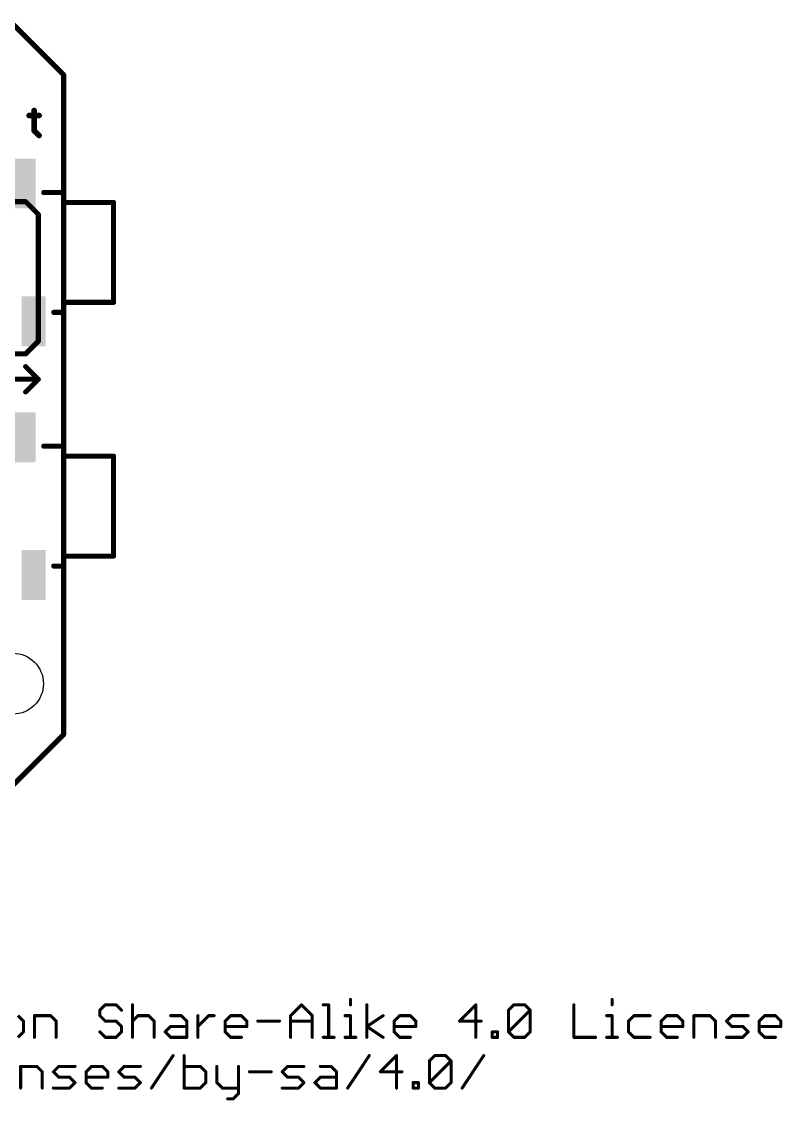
# Model space of a CAD drawing. Extents: x -16 to 96, y -18 to 53.
# Drawn here: x 57.6 to 95.7, y -13.2 to 40.8 of the extents above; entities that cross this region are included whole.
import ezdxf

# ---------------------------------------------------------------- set-up
doc = ezdxf.new("R2010")
doc.units = 0
for name, color, linetype in [('1', 12, 'CONTINUOUS'), ('16', 132, 'CONTINUOUS'), ('20', 53, 'CONTINUOUS'), ('21', 41, 'CONTINUOUS'), ('23', 53, 'CONTINUOUS'), ('51', 53, 'CONTINUOUS')]:
    doc.layers.add(name, color=color, linetype=linetype)

# ---------------------------------------------------------------- blocks, each defined once
blk = doc.blocks.new('RECT')
blk.add_solid([(-0.5, -0.5), (0.5, -0.5), (-0.5, 0.5), (0.5, 0.5)])

msp = doc.modelspace()

# ---------------------------------------------------------------- linework, layer by layer
at = {"layer": '1', "const_width": 0.254}
for points in [[(59.69, 38.1), (57.15, 40.64)], [(59.69, 5.08), (59.69, 38.1)], [(57.15, 2.54), (59.69, 5.08)]]:
    msp.add_lwpolyline(points, dxfattribs=at)
at = {"layer": '1', "const_width": 0.127}
for points in [[(59.7535, 38.1, 1), (59.6265, 38.1)], [(59.6451, 38.0551, 1), (59.7349, 38.1449)], [(59.6265, 5.08, 1), (59.7535, 5.08)], [(59.7349, 5.0351, 1), (59.6451, 5.1249)]]:
    msp.add_lwpolyline(points, format="xyb", dxfattribs=at)
at = {"layer": '16', "const_width": 0.254}
for points in [[(59.69, 38.1), (57.15, 40.64)], [(59.69, 5.08), (59.69, 38.1)], [(57.15, 2.54), (59.69, 5.08)]]:
    msp.add_lwpolyline(points, dxfattribs=at)
at = {"layer": '16', "const_width": 0.127}
for points in [[(59.7535, 38.1, 1), (59.6265, 38.1)], [(59.6451, 38.0551, 1), (59.7349, 38.1449)], [(59.6265, 5.08, 1), (59.7535, 5.08)], [(59.7349, 5.0351, 1), (59.6451, 5.1249)]]:
    msp.add_lwpolyline(points, format="xyb", dxfattribs=at)
at = {"layer": '20', "const_width": 0.2032}
for points in [[(59.69, 38.1), (57.15, 40.64)], [(59.69, 5.08), (59.69, 38.1)], [(57.15, 2.54), (59.69, 5.08)]]:
    msp.add_lwpolyline(points, dxfattribs=at)
at = {"layer": '20', "const_width": 0.1016}
for points in [[(59.7408, 38.1, 1), (59.6392, 38.1)], [(59.6541, 38.0641, 1), (59.7259, 38.1359)], [(59.6392, 5.08, 1), (59.7408, 5.08)], [(59.7259, 5.0441, 1), (59.6541, 5.1159)]]:
    msp.add_lwpolyline(points, format="xyb", dxfattribs=at)
at = {"layer": '20'}
msp.add_circle((57.15, 7.62), 1.524, dxfattribs=at)
at = {"layer": '21'}
for points, const_width in [([(57.9586, 36.1345, 1), (57.9586, 35.9948)], 0.1397), ([(58.2784, 36.3146, 1), (58.1387, 36.3146)], 0.1397), ([(58.4586, 35.9948, 1), (58.4586, 36.1345)], 0.1397), ([(58.1387, 35.3147, 1), (58.2784, 35.3147)], 0.1397), ([(58.258, 35.3641, 1), (58.1592, 35.2653)], 0.1397), ([(58.4092, 35.0153, 1), (58.508, 35.1141)], 0.1397), ([(57.8299, 23.5399, 1), (57.7401, 23.4501)], 0.127), ([(58.4649, 22.8151, 1), (58.3751, 22.9049)], 0.127), ([(58.3751, 22.8151, 1), (58.4649, 22.9049)], 0.127), ([(58.42, 22.7965, 1), (58.42, 22.9235)], 0.127), ([(57.7401, 22.2699, 1), (57.8299, 22.1801)], 0.127)]:
    msp.add_lwpolyline(points, format="xyb", dxfattribs=dict(at, const_width=const_width))
for points, const_width in [([(57.9586, 36.0646), (58.4586, 36.0646)], 0.2794), ([(58.2086, 36.3146), (58.2086, 35.3147)], 0.2794), ([(58.2086, 35.3147), (58.4586, 35.0647)], 0.2794), ([(57.785, 23.495), (58.42, 22.86)], 0.254), ([(55.88, 22.86), (58.42, 22.86)], 0.254), ([(57.785, 22.225), (58.42, 22.86)], 0.254)]:
    msp.add_lwpolyline(points, dxfattribs=dict(at, const_width=const_width))
at = {"layer": '23'}
for p in [(59.69, 29.21), (59.69, 16.51)]:
    msp.add_point(p, dxfattribs=at)
at = {"layer": '51'}
for points, const_width in [([(59.69, 38.1), (57.15, 40.64)], 0.254), ([(59.69, 5.08), (59.69, 38.1)], 0.254), ([(53.975, 31.75), (57.785, 31.75)], 0.254), ([(57.785, 31.75), (58.42, 31.115)], 0.254), ([(59.69, 32.21), (58.69, 32.21)], 0.254), ([(59.69, 31.71), (59.69, 32.21)], 0.254), ([(59.69, 26.21), (59.69, 31.71)], 0.254), ([(62.19, 31.71), (59.69, 31.71)], 0.254), ([(62.19, 26.71), (62.19, 31.71)], 0.254), ([(58.42, 31.115), (58.42, 24.765)], 0.254), ([(59.8424, 26.71), (62.19, 26.71)], 0.254), ([(59.19, 26.21), (59.69, 26.21)], 0.254), ([(58.42, 24.765), (57.785, 24.13)], 0.254), ([(57.785, 24.13), (53.975, 24.13)], 0.254), ([(59.69, 19.51), (58.69, 19.51)], 0.254), ([(59.69, 19.01), (59.69, 19.51)], 0.254), ([(59.69, 13.51), (59.69, 19.01)], 0.254), ([(62.19, 19.01), (59.69, 19.01)], 0.254), ([(62.19, 14.01), (62.19, 19.01)], 0.254), ([(59.8424, 14.01), (62.19, 14.01)], 0.254), ([(59.19, 13.51), (59.69, 13.51)], 0.254), ([(57.15, 2.54), (59.69, 5.08)], 0.254), ([(61.7708, -8.4568), (61.4997, -8.728)], 0.1524), ([(62.3131, -8.4568), (61.7708, -8.4568)], 0.1524), ([(62.5843, -8.728), (62.3131, -8.4568)], 0.1524), ([(63.1368, -8.4568), (63.1368, -10.0838)], 0.1524), ([(71.0497, -8.9991), (71.5921, -8.4568)], 0.1524), ([(71.5921, -8.4568), (72.1344, -8.9991)], 0.1524), ([(72.6869, -8.4568), (72.9581, -8.4568)], 0.1524), ([(72.9581, -8.4568), (72.9581, -10.0838)], 0.1524), ([(74.0495, -8.1856), (74.0495, -8.4568)], 0.1524), ([(74.8698, -10.0838), (74.8698, -8.4568)], 0.1524), ([(80.3219, -8.4568), (79.5084, -9.2703)], 0.1524), ([(80.3219, -10.0838), (80.3219, -8.4568)], 0.1524), ([(81.9641, -8.728), (82.2353, -8.4568)], 0.1524), ([(82.2353, -8.4568), (82.7776, -8.4568)], 0.1524), ([(82.7776, -8.4568), (83.0488, -8.728)], 0.1524), ([(85.2384, -8.4568), (85.2384, -10.0838)], 0.1524), ([(87.1467, -8.1856), (87.1467, -8.4568)], 0.1524), ([(57.6728, -9.2703), (57.4017, -8.9991)], 0.1524), ([(58.2253, -10.0838), (58.2253, -8.9991)], 0.1524), ([(58.2253, -8.9991), (59.0388, -8.9991)], 0.1524), ([(59.0388, -8.9991), (59.31, -9.2703)], 0.1524), ([(61.4997, -8.728), (61.4997, -8.9991)], 0.1524), ([(61.4997, -8.9991), (61.7708, -9.2703)], 0.1524), ([(63.1368, -9.2703), (63.408, -8.9991)], 0.1524), ([(63.408, -8.9991), (63.9503, -8.9991)], 0.1524), ([(63.9503, -8.9991), (64.2215, -9.2703)], 0.1524), ([(65.0451, -8.9991), (65.5875, -8.9991)], 0.1524), ([(65.5875, -8.9991), (65.8586, -9.2703)], 0.1524), ([(66.4111, -10.0838), (66.4111, -8.9991)], 0.1524), ([(66.4111, -9.5415), (66.9535, -8.9991)], 0.1524), ([(66.9535, -8.9991), (67.2246, -8.9991)], 0.1524), ([(67.7754, -9.2703), (68.0466, -8.9991)], 0.1524), ([(68.0466, -8.9991), (68.5889, -8.9991)], 0.1524), ([(68.5889, -8.9991), (68.8601, -9.2703)], 0.1524), ([(71.0497, -10.0838), (71.0497, -8.9991)], 0.1524), ([(72.1344, -8.9991), (72.1344, -10.0838)], 0.1524), ([(73.7783, -8.9991), (74.0495, -8.9991)], 0.1524), ([(74.0495, -8.9991), (74.0495, -10.0838)], 0.1524), ([(74.8698, -9.5415), (75.6833, -8.9991)], 0.1524), ([(76.2341, -9.2703), (76.5052, -8.9991)], 0.1524), ([(76.5052, -8.9991), (77.0476, -8.9991)], 0.1524), ([(77.0476, -8.9991), (77.3187, -9.2703)], 0.1524), ([(81.9641, -9.8126), (81.9641, -8.728)], 0.1524), ([(81.9641, -9.8126), (83.0488, -8.728)], 0.1524), ([(83.0488, -8.728), (83.0488, -9.8126)], 0.1524), ([(86.8756, -8.9991), (87.1467, -8.9991)], 0.1524), ([(87.1467, -8.9991), (87.1467, -10.0838)], 0.1524), ([(88.2382, -8.9991), (87.967, -9.2703)], 0.1524), ([(89.0517, -8.9991), (88.2382, -8.9991)], 0.1524), ([(89.6042, -9.2703), (89.8753, -8.9991)], 0.1524), ([(89.8753, -8.9991), (90.4177, -8.9991)], 0.1524), ([(90.4177, -8.9991), (90.6888, -9.2703)], 0.1524), ([(91.2413, -10.0838), (91.2413, -8.9991)], 0.1524), ([(91.2413, -8.9991), (92.0548, -8.9991)], 0.1524), ([(92.0548, -8.9991), (92.326, -9.2703)], 0.1524), ([(92.8785, -9.2703), (93.1496, -8.9991)], 0.1524), ([(93.1496, -8.9991), (93.9631, -8.9991)], 0.1524), ([(94.5156, -9.2703), (94.7868, -8.9991)], 0.1524), ([(94.7868, -8.9991), (95.3291, -8.9991)], 0.1524), ([(95.3291, -8.9991), (95.6003, -9.2703)], 0.1524), ([(57.6728, -9.8126), (57.6728, -9.2703)], 0.1524), ([(59.31, -9.2703), (59.31, -10.0838)], 0.1524), ([(61.7708, -9.2703), (62.3131, -9.2703)], 0.1524), ([(62.3131, -9.2703), (62.5843, -9.5415)], 0.1524), ([(62.5843, -9.5415), (62.5843, -9.8126)], 0.1524), ([(64.2215, -9.2703), (64.2215, -10.0838)], 0.1524), ([(64.774, -9.8126), (65.0451, -9.5415)], 0.1524), ([(65.0451, -9.5415), (65.8586, -9.5415)], 0.1524), ([(65.8586, -9.2703), (65.8586, -10.0838)], 0.1524), ([(67.7754, -9.8126), (67.7754, -9.2703)], 0.1524), ([(68.8601, -9.5415), (67.7754, -9.5415)], 0.1524), ([(68.8601, -9.2703), (68.8601, -9.5415)], 0.1524), ([(69.4126, -9.2703), (70.4972, -9.2703)], 0.1524), ([(71.0497, -9.2703), (72.1344, -9.2703)], 0.1524), ([(75.6833, -10.0838), (74.8698, -9.5415)], 0.1524), ([(76.2341, -9.8126), (76.2341, -9.2703)], 0.1524), ([(77.3187, -9.5415), (76.2341, -9.5415)], 0.1524), ([(77.3187, -9.2703), (77.3187, -9.5415)], 0.1524), ([(79.5084, -9.2703), (80.593, -9.2703)], 0.1524), ([(87.967, -9.2703), (87.967, -9.8126)], 0.1524), ([(89.6042, -9.8126), (89.6042, -9.2703)], 0.1524), ([(90.6888, -9.5415), (89.6042, -9.5415)], 0.1524), ([(90.6888, -9.2703), (90.6888, -9.5415)], 0.1524), ([(92.326, -9.2703), (92.326, -10.0838)], 0.1524), ([(93.1496, -9.5415), (92.8785, -9.2703)], 0.1524), ([(93.692, -9.5415), (93.1496, -9.5415)], 0.1524), ([(93.9631, -9.8126), (93.692, -9.5415)], 0.1524), ([(94.5156, -9.8126), (94.5156, -9.2703)], 0.1524), ([(95.6003, -9.5415), (94.5156, -9.5415)], 0.1524), ([(95.6003, -9.2703), (95.6003, -9.5415)], 0.1524), ([(57.4017, -10.0838), (57.6728, -9.8126)], 0.1524), ([(61.7708, -10.0838), (61.4997, -9.8126)], 0.1524), ([(62.3131, -10.0838), (61.7708, -10.0838)], 0.1524), ([(62.5843, -9.8126), (62.3131, -10.0838)], 0.1524), ([(65.0451, -10.0838), (64.774, -9.8126)], 0.1524), ([(65.8586, -10.0838), (65.0451, -10.0838)], 0.1524), ([(68.0466, -10.0838), (67.7754, -9.8126)], 0.1524), ([(68.5889, -10.0838), (68.0466, -10.0838)], 0.1524), ([(72.6869, -10.0838), (73.2292, -10.0838)], 0.1524), ([(73.7783, -10.0838), (74.3207, -10.0838)], 0.1524), ([(76.5052, -10.0838), (76.2341, -9.8126)], 0.1524), ([(77.0476, -10.0838), (76.5052, -10.0838)], 0.1524), ([(81.1455, -10.0838), (81.1455, -9.8126)], 0.1524), ([(81.1455, -9.8126), (81.4167, -9.8126)], 0.1524), ([(81.4167, -10.0838), (81.1455, -10.0838)], 0.1524), ([(81.4167, -9.8126), (81.4167, -10.0838)], 0.1524), ([(82.2353, -10.0838), (81.9641, -9.8126)], 0.1524), ([(82.7776, -10.0838), (82.2353, -10.0838)], 0.1524), ([(83.0488, -9.8126), (82.7776, -10.0838)], 0.1524), ([(85.2384, -10.0838), (86.3231, -10.0838)], 0.1524), ([(86.8756, -10.0838), (87.4179, -10.0838)], 0.1524), ([(87.967, -9.8126), (88.2382, -10.0838)], 0.1524), ([(88.2382, -10.0838), (89.0517, -10.0838)], 0.1524), ([(89.8753, -10.0838), (89.6042, -9.8126)], 0.1524), ([(90.4177, -10.0838), (89.8753, -10.0838)], 0.1524), ([(92.8785, -10.0838), (93.692, -10.0838)], 0.1524), ([(93.692, -10.0838), (93.9631, -9.8126)], 0.1524), ([(94.7868, -10.0838), (94.5156, -9.8126)], 0.1524), ([(95.3291, -10.0838), (94.7868, -10.0838)], 0.1524), ([(64.0838, -12.6238), (65.1685, -10.9968)], 0.1524), ([(65.721, -10.9968), (65.721, -12.6238)], 0.1524), ([(73.9067, -12.6238), (74.9914, -10.9968)], 0.1524), ([(76.3574, -10.9968), (75.5439, -11.8103)], 0.1524), ([(76.3574, -12.6238), (76.3574, -10.9968)], 0.1524), ([(77.9996, -11.268), (78.2708, -10.9968)], 0.1524), ([(77.9996, -12.3526), (77.9996, -11.268)], 0.1524), ([(77.9996, -12.3526), (79.0843, -11.268)], 0.1524), ([(78.2708, -10.9968), (78.8131, -10.9968)], 0.1524), ([(78.8131, -10.9968), (79.0843, -11.268)], 0.1524), ([(79.0843, -11.268), (79.0843, -12.3526)], 0.1524), ([(79.6368, -12.6238), (80.7214, -10.9968)], 0.1524), ([(57.5352, -12.6238), (57.5352, -11.5391)], 0.1524), ([(57.5352, -11.5391), (58.3487, -11.5391)], 0.1524), ([(58.3487, -11.5391), (58.6198, -11.8103)], 0.1524), ([(58.6198, -11.8103), (58.6198, -12.6238)], 0.1524), ([(59.1723, -11.8103), (59.4435, -11.5391)], 0.1524), ([(59.4435, -12.0815), (59.1723, -11.8103)], 0.1524), ([(59.4435, -11.5391), (60.257, -11.5391)], 0.1524), ([(60.8095, -11.8103), (61.0806, -11.5391)], 0.1524), ([(60.8095, -12.3526), (60.8095, -11.8103)], 0.1524), ([(61.0806, -11.5391), (61.623, -11.5391)], 0.1524), ([(61.623, -11.5391), (61.8941, -11.8103)], 0.1524), ([(61.8941, -11.8103), (61.8941, -12.0815)], 0.1524), ([(62.4466, -11.8103), (62.7178, -11.5391)], 0.1524), ([(62.7178, -12.0815), (62.4466, -11.8103)], 0.1524), ([(62.7178, -11.5391), (63.5313, -11.5391)], 0.1524), ([(66.5344, -11.5391), (65.721, -11.5391)], 0.1524), ([(66.8056, -11.8103), (66.5344, -11.5391)], 0.1524), ([(66.8056, -12.3526), (66.8056, -11.8103)], 0.1524), ([(67.3581, -11.5391), (67.3581, -12.3526)], 0.1524), ([(68.4428, -11.5391), (68.4428, -12.895)], 0.1524), ([(68.9953, -11.8103), (70.0799, -11.8103)], 0.1524), ([(70.6324, -11.8103), (70.9036, -11.5391)], 0.1524), ([(70.9036, -12.0815), (70.6324, -11.8103)], 0.1524), ([(70.9036, -11.5391), (71.7171, -11.5391)], 0.1524), ([(72.5407, -11.5391), (73.0831, -11.5391)], 0.1524), ([(73.0831, -11.5391), (73.3542, -11.8103)], 0.1524), ([(73.3542, -11.8103), (73.3542, -12.6238)], 0.1524), ([(75.5439, -11.8103), (76.6285, -11.8103)], 0.1524), ([(59.9858, -12.0815), (59.4435, -12.0815)], 0.1524), ([(60.257, -12.3526), (59.9858, -12.0815)], 0.1524), ([(59.9858, -12.6238), (60.257, -12.3526)], 0.1524), ([(61.8941, -12.0815), (60.8095, -12.0815)], 0.1524), ([(61.0806, -12.6238), (60.8095, -12.3526)], 0.1524), ([(63.2601, -12.0815), (62.7178, -12.0815)], 0.1524), ([(63.5313, -12.3526), (63.2601, -12.0815)], 0.1524), ([(63.2601, -12.6238), (63.5313, -12.3526)], 0.1524), ([(66.5344, -12.6238), (66.8056, -12.3526)], 0.1524), ([(67.3581, -12.3526), (67.6293, -12.6238)], 0.1524), ([(71.4459, -12.0815), (70.9036, -12.0815)], 0.1524), ([(71.7171, -12.3526), (71.4459, -12.0815)], 0.1524), ([(71.4459, -12.6238), (71.7171, -12.3526)], 0.1524), ([(72.2696, -12.3526), (72.5407, -12.0815)], 0.1524), ([(72.5407, -12.6238), (72.2696, -12.3526)], 0.1524), ([(72.5407, -12.0815), (73.3542, -12.0815)], 0.1524), ([(77.181, -12.6238), (77.181, -12.3526)], 0.1524), ([(77.181, -12.3526), (77.4522, -12.3526)], 0.1524), ([(77.4522, -12.3526), (77.4522, -12.6238)], 0.1524), ([(78.2708, -12.6238), (77.9996, -12.3526)], 0.1524), ([(79.0843, -12.3526), (78.8131, -12.6238)], 0.1524), ([(59.1723, -12.6238), (59.9858, -12.6238)], 0.1524), ([(61.623, -12.6238), (61.0806, -12.6238)], 0.1524), ([(62.4466, -12.6238), (63.2601, -12.6238)], 0.1524), ([(65.721, -12.6238), (66.5344, -12.6238)], 0.1524), ([(67.6293, -12.6238), (68.4428, -12.6238)], 0.1524), ([(68.4428, -12.895), (68.1716, -13.1661)], 0.1524), ([(70.6324, -12.6238), (71.4459, -12.6238)], 0.1524), ([(73.3542, -12.6238), (72.5407, -12.6238)], 0.1524), ([(77.4522, -12.6238), (77.181, -12.6238)], 0.1524), ([(78.8131, -12.6238), (78.2708, -12.6238)], 0.1524), ([(68.1716, -13.1661), (67.9004, -13.1661)], 0.1524)]:
    msp.add_lwpolyline(points, dxfattribs=dict(at, const_width=const_width))
for points, const_width in [([(59.7535, 38.1, 1), (59.6265, 38.1)], 0.127), ([(59.6451, 38.0551, 1), (59.7349, 38.1449)], 0.127), ([(57.8299, 31.7949, 1), (57.7401, 31.7051)], 0.127), ([(57.785, 31.6865, 1), (57.785, 31.8135)], 0.127), ([(58.69, 32.2735, 1), (58.69, 32.1465)], 0.127), ([(59.7535, 32.21, 1), (59.6265, 32.21)], 0.127), ([(59.69, 32.1465, 1), (59.69, 32.2735)], 0.127), ([(59.7535, 31.71, 1), (59.6265, 31.71)], 0.127), ([(59.69, 31.7735, 1), (59.69, 31.6465)], 0.127), ([(59.6265, 31.71, 1), (59.7535, 31.71)], 0.127), ([(62.2535, 31.71, 1), (62.1265, 31.71)], 0.127), ([(62.19, 31.6465, 1), (62.19, 31.7735)], 0.127), ([(58.4835, 31.115, 1), (58.3565, 31.115)], 0.127), ([(58.3751, 31.0701, 1), (58.4649, 31.1599)], 0.127), ([(59.8424, 26.7735, 1), (59.8424, 26.6465)], 0.127), ([(62.1265, 26.71, 1), (62.2535, 26.71)], 0.127), ([(62.19, 26.6465, 1), (62.19, 26.7735)], 0.127), ([(59.19, 26.2735, 1), (59.19, 26.1465)], 0.127), ([(59.6265, 26.21, 1), (59.7535, 26.21)], 0.127), ([(59.69, 26.1465, 1), (59.69, 26.2735)], 0.127), ([(58.4649, 24.7201, 1), (58.3751, 24.8099)], 0.127), ([(58.3565, 24.765, 1), (58.4835, 24.765)], 0.127), ([(57.7401, 24.1749, 1), (57.8299, 24.0851)], 0.127), ([(57.785, 24.0665, 1), (57.785, 24.1935)], 0.127), ([(58.69, 19.5735, 1), (58.69, 19.4465)], 0.127), ([(59.7535, 19.51, 1), (59.6265, 19.51)], 0.127), ([(59.69, 19.4465, 1), (59.69, 19.5735)], 0.127), ([(59.7535, 19.01, 1), (59.6265, 19.01)], 0.127), ([(59.69, 19.0735, 1), (59.69, 18.9465)], 0.127), ([(59.6265, 19.01, 1), (59.7535, 19.01)], 0.127), ([(62.2535, 19.01, 1), (62.1265, 19.01)], 0.127), ([(62.19, 18.9465, 1), (62.19, 19.0735)], 0.127), ([(59.8424, 14.0735, 1), (59.8424, 13.9465)], 0.127), ([(62.1265, 14.01, 1), (62.2535, 14.01)], 0.127), ([(62.19, 13.9465, 1), (62.19, 14.0735)], 0.127), ([(59.19, 13.5735, 1), (59.19, 13.4465)], 0.127), ([(59.6265, 13.51, 1), (59.7535, 13.51)], 0.127), ([(59.69, 13.4465, 1), (59.69, 13.5735)], 0.127), ([(59.6265, 5.08, 1), (59.7535, 5.08)], 0.127), ([(59.7349, 5.0351, 1), (59.6451, 5.1249)], 0.127), ([(61.7708, -8.4187, 1), (61.7708, -8.4949)], 0.0762), ([(61.7978, -8.4838, 1), (61.7439, -8.4299)], 0.0762), ([(62.3401, -8.4299, 1), (62.2862, -8.4838)], 0.0762), ([(62.3131, -8.4949, 1), (62.3131, -8.4187)], 0.0762), ([(63.1749, -8.4568, 1), (63.0987, -8.4568)], 0.0762), ([(71.619, -8.4299, 1), (71.5651, -8.4838)], 0.0762), ([(71.619, -8.4838, 1), (71.5651, -8.4299)], 0.0762), ([(72.6869, -8.4187, 1), (72.6869, -8.4949)], 0.0762), ([(72.9962, -8.4568, 1), (72.92, -8.4568)], 0.0762), ([(72.9581, -8.4949, 1), (72.9581, -8.4187)], 0.0762), ([(74.0876, -8.1856, 1), (74.0114, -8.1856)], 0.0762), ([(74.0114, -8.4568, 1), (74.0876, -8.4568)], 0.0762), ([(74.9079, -8.4568, 1), (74.8317, -8.4568)], 0.0762), ([(80.36, -8.4568, 1), (80.2838, -8.4568)], 0.0762), ([(80.3488, -8.4838, 1), (80.2949, -8.4299)], 0.0762), ([(82.2353, -8.4187, 1), (82.2353, -8.4949)], 0.0762), ([(82.2622, -8.4838, 1), (82.2083, -8.4299)], 0.0762), ([(82.8045, -8.4299, 1), (82.7507, -8.4838)], 0.0762), ([(82.7776, -8.4949, 1), (82.7776, -8.4187)], 0.0762), ([(85.2765, -8.4568, 1), (85.2003, -8.4568)], 0.0762), ([(87.1848, -8.1856, 1), (87.1086, -8.1856)], 0.0762), ([(87.1086, -8.4568, 1), (87.1848, -8.4568)], 0.0762), ([(58.2634, -8.9991, 1), (58.1872, -8.9991)], 0.0762), ([(58.2253, -8.961, 1), (58.2253, -9.0372)], 0.0762), ([(59.0658, -8.9722, 1), (59.0119, -9.0261)], 0.0762), ([(59.0388, -9.0372, 1), (59.0388, -8.961)], 0.0762), ([(61.4727, -8.701, 1), (61.5266, -8.7549)], 0.0762), ([(61.5266, -8.9722, 1), (61.4727, -9.0261)], 0.0762), ([(61.5378, -8.728, 1), (61.4616, -8.728)], 0.0762), ([(61.4616, -8.9991, 1), (61.5378, -8.9991)], 0.0762), ([(62.5574, -8.7549, 1), (62.6113, -8.701)], 0.0762), ([(63.408, -8.961, 1), (63.408, -9.0372)], 0.0762), ([(63.4349, -9.0261, 1), (63.381, -8.9722)], 0.0762), ([(63.9772, -8.9722, 1), (63.9234, -9.0261)], 0.0762), ([(63.9503, -9.0372, 1), (63.9503, -8.961)], 0.0762), ([(65.0451, -8.961, 1), (65.0451, -9.0372)], 0.0762), ([(65.6144, -8.9722, 1), (65.5605, -9.0261)], 0.0762), ([(65.5875, -9.0372, 1), (65.5875, -8.961)], 0.0762), ([(66.4492, -8.9991, 1), (66.373, -8.9991)], 0.0762), ([(66.9535, -8.961, 1), (66.9535, -9.0372)], 0.0762), ([(66.9804, -9.0261, 1), (66.9265, -8.9722)], 0.0762), ([(67.2246, -9.0372, 1), (67.2246, -8.961)], 0.0762), ([(68.0466, -8.961, 1), (68.0466, -9.0372)], 0.0762), ([(68.0735, -9.0261, 1), (68.0196, -8.9722)], 0.0762), ([(68.6159, -8.9722, 1), (68.562, -9.0261)], 0.0762), ([(68.5889, -9.0372, 1), (68.5889, -8.961)], 0.0762), ([(71.0878, -8.9991, 1), (71.0116, -8.9991)], 0.0762), ([(71.0228, -8.9722, 1), (71.0767, -9.0261)], 0.0762), ([(72.1725, -8.9991, 1), (72.0963, -8.9991)], 0.0762), ([(72.1074, -9.0261, 1), (72.1613, -8.9722)], 0.0762), ([(73.7783, -8.961, 1), (73.7783, -9.0372)], 0.0762), ([(74.0876, -8.9991, 1), (74.0114, -8.9991)], 0.0762), ([(74.0495, -9.0372, 1), (74.0495, -8.961)], 0.0762), ([(75.7044, -9.0308, 1), (75.6621, -8.9674)], 0.0762), ([(76.5052, -8.961, 1), (76.5052, -9.0372)], 0.0762), ([(76.5322, -9.0261, 1), (76.4783, -8.9722)], 0.0762), ([(77.0745, -8.9722, 1), (77.0206, -9.0261)], 0.0762), ([(77.0476, -9.0372, 1), (77.0476, -8.961)], 0.0762), ([(82.0022, -8.728, 1), (81.926, -8.728)], 0.0762), ([(81.9372, -8.701, 1), (81.991, -8.7549)], 0.0762), ([(83.0869, -8.728, 1), (83.0107, -8.728)], 0.0762), ([(83.0757, -8.7549, 1), (83.0218, -8.701)], 0.0762), ([(83.0218, -8.7549, 1), (83.0757, -8.701)], 0.0762), ([(86.8756, -8.961, 1), (86.8756, -9.0372)], 0.0762), ([(87.1848, -8.9991, 1), (87.1086, -8.9991)], 0.0762), ([(87.1467, -9.0372, 1), (87.1467, -8.961)], 0.0762), ([(88.2382, -8.961, 1), (88.2382, -9.0372)], 0.0762), ([(88.2651, -9.0261, 1), (88.2112, -8.9722)], 0.0762), ([(89.0517, -9.0372, 1), (89.0517, -8.961)], 0.0762), ([(89.8753, -8.961, 1), (89.8753, -9.0372)], 0.0762), ([(89.9023, -9.0261, 1), (89.8484, -8.9722)], 0.0762), ([(90.4446, -8.9722, 1), (90.3907, -9.0261)], 0.0762), ([(90.4177, -9.0372, 1), (90.4177, -8.961)], 0.0762), ([(91.2794, -8.9991, 1), (91.2032, -8.9991)], 0.0762), ([(91.2413, -8.961, 1), (91.2413, -9.0372)], 0.0762), ([(92.0818, -8.9722, 1), (92.0279, -9.0261)], 0.0762), ([(92.0548, -9.0372, 1), (92.0548, -8.961)], 0.0762), ([(93.1496, -8.961, 1), (93.1496, -9.0372)], 0.0762), ([(93.1766, -9.0261, 1), (93.1227, -8.9722)], 0.0762), ([(93.9631, -9.0372, 1), (93.9631, -8.961)], 0.0762), ([(94.7868, -8.961, 1), (94.7868, -9.0372)], 0.0762), ([(94.8137, -9.0261, 1), (94.7599, -8.9722)], 0.0762), ([(95.3561, -8.9722, 1), (95.3022, -9.0261)], 0.0762), ([(95.3291, -9.0372, 1), (95.3291, -8.961)], 0.0762), ([(57.7109, -9.2703, 1), (57.6347, -9.2703)], 0.0762), ([(57.6459, -9.2972, 1), (57.6998, -9.2434)], 0.0762), ([(59.3481, -9.2703, 1), (59.2719, -9.2703)], 0.0762), ([(59.2831, -9.2972, 1), (59.3369, -9.2434)], 0.0762), ([(61.7708, -9.2322, 1), (61.7708, -9.3084)], 0.0762), ([(61.7439, -9.2972, 1), (61.7978, -9.2434)], 0.0762), ([(62.3401, -9.2434, 1), (62.2862, -9.2972)], 0.0762), ([(62.3131, -9.3084, 1), (62.3131, -9.2322)], 0.0762), ([(62.6224, -9.5415, 1), (62.5462, -9.5415)], 0.0762), ([(62.5574, -9.5684, 1), (62.6113, -9.5145)], 0.0762), ([(63.1099, -9.2434, 1), (63.1638, -9.2972)], 0.0762), ([(64.2596, -9.2703, 1), (64.1834, -9.2703)], 0.0762), ([(64.1945, -9.2972, 1), (64.2484, -9.2434)], 0.0762), ([(65.0451, -9.5034, 1), (65.0451, -9.5796)], 0.0762), ([(65.0721, -9.5684, 1), (65.0182, -9.5145)], 0.0762), ([(65.8967, -9.2703, 1), (65.8205, -9.2703)], 0.0762), ([(65.8317, -9.2972, 1), (65.8856, -9.2434)], 0.0762), ([(65.8586, -9.5796, 1), (65.8586, -9.5034)], 0.0762), ([(66.3842, -9.5145, 1), (66.4381, -9.5684)], 0.0762), ([(67.8135, -9.2703, 1), (67.7373, -9.2703)], 0.0762), ([(67.7754, -9.5034, 1), (67.7754, -9.5796)], 0.0762), ([(67.7485, -9.2434, 1), (67.8024, -9.2972)], 0.0762), ([(68.8982, -9.2703, 1), (68.822, -9.2703)], 0.0762), ([(68.822, -9.5415, 1), (68.8982, -9.5415)], 0.0762), ([(68.8331, -9.2972, 1), (68.887, -9.2434)], 0.0762), ([(68.8601, -9.5796, 1), (68.8601, -9.5034)], 0.0762), ([(69.4126, -9.2322, 1), (69.4126, -9.3084)], 0.0762), ([(70.4972, -9.3084, 1), (70.4972, -9.2322)], 0.0762), ([(71.0497, -9.2322, 1), (71.0497, -9.3084)], 0.0762), ([(72.1344, -9.3084, 1), (72.1344, -9.2322)], 0.0762), ([(74.8909, -9.5098, 1), (74.8486, -9.5732)], 0.0762), ([(74.8486, -9.5098, 1), (74.8909, -9.5732)], 0.0762), ([(76.2722, -9.2703, 1), (76.196, -9.2703)], 0.0762), ([(76.2071, -9.2434, 1), (76.261, -9.2972)], 0.0762), ([(76.2341, -9.5034, 1), (76.2341, -9.5796)], 0.0762), ([(77.3568, -9.2703, 1), (77.2806, -9.2703)], 0.0762), ([(77.2806, -9.5415, 1), (77.3568, -9.5415)], 0.0762), ([(77.2918, -9.2972, 1), (77.3457, -9.2434)], 0.0762), ([(77.3187, -9.5796, 1), (77.3187, -9.5034)], 0.0762), ([(79.5084, -9.2322, 1), (79.5084, -9.3084)], 0.0762), ([(79.4814, -9.2434, 1), (79.5353, -9.2972)], 0.0762), ([(80.593, -9.3084, 1), (80.593, -9.2322)], 0.0762), ([(88.0051, -9.2703, 1), (87.9289, -9.2703)], 0.0762), ([(87.9401, -9.2434, 1), (87.994, -9.2972)], 0.0762), ([(89.6423, -9.2703, 1), (89.5661, -9.2703)], 0.0762), ([(89.5772, -9.2434, 1), (89.6311, -9.2972)], 0.0762), ([(89.6042, -9.5034, 1), (89.6042, -9.5796)], 0.0762), ([(90.7269, -9.2703, 1), (90.6507, -9.2703)], 0.0762), ([(90.6507, -9.5415, 1), (90.7269, -9.5415)], 0.0762), ([(90.6619, -9.2972, 1), (90.7158, -9.2434)], 0.0762), ([(90.6888, -9.5796, 1), (90.6888, -9.5034)], 0.0762), ([(92.3641, -9.2703, 1), (92.2879, -9.2703)], 0.0762), ([(92.299, -9.2972, 1), (92.3529, -9.2434)], 0.0762), ([(92.9054, -9.2434, 1), (92.8515, -9.2972)], 0.0762), ([(92.8515, -9.2434, 1), (92.9054, -9.2972)], 0.0762), ([(93.1496, -9.5034, 1), (93.1496, -9.5796)], 0.0762), ([(93.1227, -9.5684, 1), (93.1766, -9.5145)], 0.0762), ([(93.7189, -9.5145, 1), (93.665, -9.5684)], 0.0762), ([(93.692, -9.5796, 1), (93.692, -9.5034)], 0.0762), ([(94.5537, -9.2703, 1), (94.4775, -9.2703)], 0.0762), ([(94.5156, -9.5034, 1), (94.5156, -9.5796)], 0.0762), ([(94.4887, -9.2434, 1), (94.5426, -9.2972)], 0.0762), ([(95.6384, -9.2703, 1), (95.5622, -9.2703)], 0.0762), ([(95.5622, -9.5415, 1), (95.6384, -9.5415)], 0.0762), ([(95.5734, -9.2972, 1), (95.6272, -9.2434)], 0.0762), ([(95.6003, -9.5796, 1), (95.6003, -9.5034)], 0.0762), ([(57.6347, -9.8126, 1), (57.7109, -9.8126)], 0.0762), ([(57.6998, -9.8396, 1), (57.6459, -9.7857)], 0.0762), ([(58.1872, -10.0838, 1), (58.2634, -10.0838)], 0.0762), ([(59.2719, -10.0838, 1), (59.3481, -10.0838)], 0.0762), ([(61.5266, -9.7857, 1), (61.4727, -9.8396)], 0.0762), ([(61.7708, -10.0457, 1), (61.7708, -10.1219)], 0.0762), ([(61.7439, -10.1107, 1), (61.7978, -10.0569)], 0.0762), ([(62.2862, -10.0569, 1), (62.3401, -10.1107)], 0.0762), ([(62.3131, -10.1219, 1), (62.3131, -10.0457)], 0.0762), ([(62.5462, -9.8126, 1), (62.6224, -9.8126)], 0.0762), ([(62.6113, -9.8396, 1), (62.5574, -9.7857)], 0.0762), ([(63.0987, -10.0838, 1), (63.1749, -10.0838)], 0.0762), ([(64.1834, -10.0838, 1), (64.2596, -10.0838)], 0.0762), ([(64.8009, -9.7857, 1), (64.747, -9.8396)], 0.0762), ([(64.747, -9.7857, 1), (64.8009, -9.8396)], 0.0762), ([(65.0451, -10.0457, 1), (65.0451, -10.1219)], 0.0762), ([(65.0182, -10.1107, 1), (65.0721, -10.0569)], 0.0762), ([(65.8205, -10.0838, 1), (65.8967, -10.0838)], 0.0762), ([(65.8586, -10.1219, 1), (65.8586, -10.0457)], 0.0762), ([(66.373, -10.0838, 1), (66.4492, -10.0838)], 0.0762), ([(67.8024, -9.7857, 1), (67.7485, -9.8396)], 0.0762), ([(67.7373, -9.8126, 1), (67.8135, -9.8126)], 0.0762), ([(68.0466, -10.0457, 1), (68.0466, -10.1219)], 0.0762), ([(68.0196, -10.1107, 1), (68.0735, -10.0569)], 0.0762), ([(68.5889, -10.1219, 1), (68.5889, -10.0457)], 0.0762), ([(71.0116, -10.0838, 1), (71.0878, -10.0838)], 0.0762), ([(72.0963, -10.0838, 1), (72.1725, -10.0838)], 0.0762), ([(72.6869, -10.0457, 1), (72.6869, -10.1219)], 0.0762), ([(72.92, -10.0838, 1), (72.9962, -10.0838)], 0.0762), ([(73.2292, -10.1219, 1), (73.2292, -10.0457)], 0.0762), ([(73.7783, -10.0457, 1), (73.7783, -10.1219)], 0.0762), ([(74.0114, -10.0838, 1), (74.0876, -10.0838)], 0.0762), ([(74.3207, -10.1219, 1), (74.3207, -10.0457)], 0.0762), ([(74.8317, -10.0838, 1), (74.9079, -10.0838)], 0.0762), ([(75.6621, -10.1155, 1), (75.7044, -10.0521)], 0.0762), ([(76.261, -9.7857, 1), (76.2071, -9.8396)], 0.0762), ([(76.196, -9.8126, 1), (76.2722, -9.8126)], 0.0762), ([(76.5052, -10.0457, 1), (76.5052, -10.1219)], 0.0762), ([(76.4783, -10.1107, 1), (76.5322, -10.0569)], 0.0762), ([(77.0476, -10.1219, 1), (77.0476, -10.0457)], 0.0762), ([(80.2838, -10.0838, 1), (80.36, -10.0838)], 0.0762), ([(81.1836, -9.8126, 1), (81.1074, -9.8126)], 0.0762), ([(81.1455, -9.7745, 1), (81.1455, -9.8507)], 0.0762), ([(81.1455, -10.0457, 1), (81.1455, -10.1219)], 0.0762), ([(81.1074, -10.0838, 1), (81.1836, -10.0838)], 0.0762), ([(81.4548, -9.8126, 1), (81.3786, -9.8126)], 0.0762), ([(81.3786, -10.0838, 1), (81.4548, -10.0838)], 0.0762), ([(81.4167, -9.8507, 1), (81.4167, -9.7745)], 0.0762), ([(81.4167, -10.1219, 1), (81.4167, -10.0457)], 0.0762), ([(81.991, -9.7857, 1), (81.9372, -9.8396)], 0.0762), ([(81.9372, -9.7857, 1), (81.991, -9.8396)], 0.0762), ([(81.926, -9.8126, 1), (82.0022, -9.8126)], 0.0762), ([(82.2353, -10.0457, 1), (82.2353, -10.1219)], 0.0762), ([(82.2083, -10.1107, 1), (82.2622, -10.0569)], 0.0762), ([(82.7507, -10.0569, 1), (82.8045, -10.1107)], 0.0762), ([(82.7776, -10.1219, 1), (82.7776, -10.0457)], 0.0762), ([(83.0107, -9.8126, 1), (83.0869, -9.8126)], 0.0762), ([(83.0757, -9.8396, 1), (83.0218, -9.7857)], 0.0762), ([(85.2384, -10.0457, 1), (85.2384, -10.1219)], 0.0762), ([(85.2003, -10.0838, 1), (85.2765, -10.0838)], 0.0762), ([(86.3231, -10.1219, 1), (86.3231, -10.0457)], 0.0762), ([(86.8756, -10.0457, 1), (86.8756, -10.1219)], 0.0762), ([(87.1086, -10.0838, 1), (87.1848, -10.0838)], 0.0762), ([(87.4179, -10.1219, 1), (87.4179, -10.0457)], 0.0762), ([(87.994, -9.7857, 1), (87.9401, -9.8396)], 0.0762), ([(87.9289, -9.8126, 1), (88.0051, -9.8126)], 0.0762), ([(88.2382, -10.0457, 1), (88.2382, -10.1219)], 0.0762), ([(88.2112, -10.1107, 1), (88.2651, -10.0569)], 0.0762), ([(89.0517, -10.1219, 1), (89.0517, -10.0457)], 0.0762), ([(89.6311, -9.7857, 1), (89.5772, -9.8396)], 0.0762), ([(89.5661, -9.8126, 1), (89.6423, -9.8126)], 0.0762), ([(89.8753, -10.0457, 1), (89.8753, -10.1219)], 0.0762), ([(89.8484, -10.1107, 1), (89.9023, -10.0569)], 0.0762), ([(90.4177, -10.1219, 1), (90.4177, -10.0457)], 0.0762), ([(91.2032, -10.0838, 1), (91.2794, -10.0838)], 0.0762), ([(92.2879, -10.0838, 1), (92.3641, -10.0838)], 0.0762), ([(92.8785, -10.0457, 1), (92.8785, -10.1219)], 0.0762), ([(93.665, -10.0569, 1), (93.7189, -10.1107)], 0.0762), ([(93.692, -10.1219, 1), (93.692, -10.0457)], 0.0762), ([(93.9901, -9.8396, 1), (93.9362, -9.7857)], 0.0762), ([(93.9362, -9.8396, 1), (93.9901, -9.7857)], 0.0762), ([(94.5426, -9.7857, 1), (94.4887, -9.8396)], 0.0762), ([(94.4775, -9.8126, 1), (94.5537, -9.8126)], 0.0762), ([(94.7868, -10.0457, 1), (94.7868, -10.1219)], 0.0762), ([(94.7599, -10.1107, 1), (94.8137, -10.0569)], 0.0762), ([(95.3291, -10.1219, 1), (95.3291, -10.0457)], 0.0762), ([(65.2002, -11.0179, 1), (65.1368, -10.9757)], 0.0762), ([(65.7591, -10.9968, 1), (65.6829, -10.9968)], 0.0762), ([(75.0231, -11.0179, 1), (74.9597, -10.9757)], 0.0762), ([(76.3955, -10.9968, 1), (76.3193, -10.9968)], 0.0762), ([(76.3843, -11.0238, 1), (76.3304, -10.9699)], 0.0762), ([(78.0377, -11.268, 1), (77.9615, -11.268)], 0.0762), ([(77.9727, -11.241, 1), (78.0266, -11.2949)], 0.0762), ([(78.2708, -10.9587, 1), (78.2708, -11.0349)], 0.0762), ([(78.2977, -11.0238, 1), (78.2438, -10.9699)], 0.0762), ([(78.8401, -10.9699, 1), (78.7862, -11.0238)], 0.0762), ([(78.8131, -11.0349, 1), (78.8131, -10.9587)], 0.0762), ([(79.1224, -11.268, 1), (79.0462, -11.268)], 0.0762), ([(79.1112, -11.2949, 1), (79.0573, -11.241)], 0.0762), ([(79.0573, -11.2949, 1), (79.1112, -11.241)], 0.0762), ([(80.7531, -11.0179, 1), (80.6897, -10.9757)], 0.0762), ([(57.5733, -11.5391, 1), (57.4971, -11.5391)], 0.0762), ([(58.3756, -11.5122, 1), (58.3217, -11.5661)], 0.0762), ([(58.3487, -11.5772, 1), (58.3487, -11.501)], 0.0762), ([(58.6579, -11.8103, 1), (58.5817, -11.8103)], 0.0762), ([(58.5929, -11.8372, 1), (58.6468, -11.7834)], 0.0762), ([(59.1993, -11.7834, 1), (59.1454, -11.8372)], 0.0762), ([(59.1454, -11.7834, 1), (59.1993, -11.8372)], 0.0762), ([(59.4435, -11.501, 1), (59.4435, -11.5772)], 0.0762), ([(59.4704, -11.5661, 1), (59.4165, -11.5122)], 0.0762), ([(60.257, -11.5772, 1), (60.257, -11.501)], 0.0762), ([(60.8476, -11.8103, 1), (60.7714, -11.8103)], 0.0762), ([(60.7825, -11.7834, 1), (60.8364, -11.8372)], 0.0762), ([(61.0806, -11.501, 1), (61.0806, -11.5772)], 0.0762), ([(61.1076, -11.5661, 1), (61.0537, -11.5122)], 0.0762), ([(61.6499, -11.5122, 1), (61.596, -11.5661)], 0.0762), ([(61.623, -11.5772, 1), (61.623, -11.501)], 0.0762), ([(61.9322, -11.8103, 1), (61.856, -11.8103)], 0.0762), ([(61.8672, -11.8372, 1), (61.9211, -11.7834)], 0.0762), ([(62.4736, -11.7834, 1), (62.4197, -11.8372)], 0.0762), ([(62.4197, -11.7834, 1), (62.4736, -11.8372)], 0.0762), ([(62.7178, -11.501, 1), (62.7178, -11.5772)], 0.0762), ([(62.7447, -11.5661, 1), (62.6909, -11.5122)], 0.0762), ([(63.5313, -11.5772, 1), (63.5313, -11.501)], 0.0762), ([(65.721, -11.501, 1), (65.721, -11.5772)], 0.0762), ([(66.5614, -11.5122, 1), (66.5075, -11.5661)], 0.0762), ([(66.5344, -11.5772, 1), (66.5344, -11.501)], 0.0762), ([(66.8437, -11.8103, 1), (66.7675, -11.8103)], 0.0762), ([(66.7787, -11.8372, 1), (66.8326, -11.7834)], 0.0762), ([(67.3962, -11.5391, 1), (67.32, -11.5391)], 0.0762), ([(68.4809, -11.5391, 1), (68.4047, -11.5391)], 0.0762), ([(68.9953, -11.7722, 1), (68.9953, -11.8484)], 0.0762), ([(70.0799, -11.8484, 1), (70.0799, -11.7722)], 0.0762), ([(70.6594, -11.7834, 1), (70.6055, -11.8372)], 0.0762), ([(70.6055, -11.7834, 1), (70.6594, -11.8372)], 0.0762), ([(70.9036, -11.501, 1), (70.9036, -11.5772)], 0.0762), ([(70.9305, -11.5661, 1), (70.8766, -11.5122)], 0.0762), ([(71.7171, -11.5772, 1), (71.7171, -11.501)], 0.0762), ([(72.5407, -11.501, 1), (72.5407, -11.5772)], 0.0762), ([(73.11, -11.5122, 1), (73.0561, -11.5661)], 0.0762), ([(73.0831, -11.5772, 1), (73.0831, -11.501)], 0.0762), ([(73.3923, -11.8103, 1), (73.3161, -11.8103)], 0.0762), ([(73.3273, -11.8372, 1), (73.3812, -11.7834)], 0.0762), ([(75.5439, -11.7722, 1), (75.5439, -11.8484)], 0.0762), ([(75.5169, -11.7834, 1), (75.5708, -11.8372)], 0.0762), ([(76.6285, -11.8484, 1), (76.6285, -11.7722)], 0.0762), ([(59.4435, -12.0434, 1), (59.4435, -12.1196)], 0.0762), ([(59.4165, -12.1084, 1), (59.4704, -12.0545)], 0.0762), ([(60.0128, -12.0545, 1), (59.9589, -12.1084)], 0.0762), ([(59.9858, -12.1196, 1), (59.9858, -12.0434)], 0.0762), ([(60.2839, -12.3796, 1), (60.23, -12.3257)], 0.0762), ([(60.23, -12.3796, 1), (60.2839, -12.3257)], 0.0762), ([(60.8364, -12.3257, 1), (60.7825, -12.3796)], 0.0762), ([(60.8095, -12.0434, 1), (60.8095, -12.1196)], 0.0762), ([(60.7714, -12.3526, 1), (60.8476, -12.3526)], 0.0762), ([(61.856, -12.0815, 1), (61.9322, -12.0815)], 0.0762), ([(61.8941, -12.1196, 1), (61.8941, -12.0434)], 0.0762), ([(62.7178, -12.0434, 1), (62.7178, -12.1196)], 0.0762), ([(62.6909, -12.1084, 1), (62.7447, -12.0545)], 0.0762), ([(63.2871, -12.0545, 1), (63.2332, -12.1084)], 0.0762), ([(63.2601, -12.1196, 1), (63.2601, -12.0434)], 0.0762), ([(63.5582, -12.3796, 1), (63.5044, -12.3257)], 0.0762), ([(63.5044, -12.3796, 1), (63.5582, -12.3257)], 0.0762), ([(66.7675, -12.3526, 1), (66.8437, -12.3526)], 0.0762), ([(66.8325, -12.3796, 1), (66.7787, -12.3257)], 0.0762), ([(67.385, -12.3257, 1), (67.3312, -12.3796)], 0.0762), ([(67.32, -12.3526, 1), (67.3962, -12.3526)], 0.0762), ([(70.9036, -12.0434, 1), (70.9036, -12.1196)], 0.0762), ([(70.8766, -12.1084, 1), (70.9305, -12.0545)], 0.0762), ([(71.4729, -12.0545, 1), (71.419, -12.1084)], 0.0762), ([(71.4459, -12.1196, 1), (71.4459, -12.0434)], 0.0762), ([(71.744, -12.3796, 1), (71.6901, -12.3257)], 0.0762), ([(71.6901, -12.3796, 1), (71.744, -12.3257)], 0.0762), ([(72.2965, -12.3257, 1), (72.2426, -12.3796)], 0.0762), ([(72.2426, -12.3257, 1), (72.2965, -12.3796)], 0.0762), ([(72.5407, -12.0434, 1), (72.5407, -12.1196)], 0.0762), ([(72.5677, -12.1084, 1), (72.5138, -12.0545)], 0.0762), ([(73.3542, -12.1196, 1), (73.3542, -12.0434)], 0.0762), ([(77.2191, -12.3526, 1), (77.1429, -12.3526)], 0.0762), ([(77.181, -12.3145, 1), (77.181, -12.3907)], 0.0762), ([(77.4903, -12.3526, 1), (77.4141, -12.3526)], 0.0762), ([(77.4522, -12.3907, 1), (77.4522, -12.3145)], 0.0762), ([(78.0266, -12.3257, 1), (77.9727, -12.3796)], 0.0762), ([(77.9727, -12.3257, 1), (78.0266, -12.3796)], 0.0762), ([(77.9615, -12.3526, 1), (78.0377, -12.3526)], 0.0762), ([(79.0462, -12.3526, 1), (79.1224, -12.3526)], 0.0762), ([(79.1112, -12.3796, 1), (79.0573, -12.3257)], 0.0762), ([(57.4971, -12.6238, 1), (57.5733, -12.6238)], 0.0762), ([(58.5817, -12.6238, 1), (58.6579, -12.6238)], 0.0762), ([(59.1723, -12.5857, 1), (59.1723, -12.6619)], 0.0762), ([(59.9589, -12.5969, 1), (60.0128, -12.6507)], 0.0762), ([(59.9858, -12.6619, 1), (59.9858, -12.5857)], 0.0762), ([(61.0806, -12.5857, 1), (61.0806, -12.6619)], 0.0762), ([(61.0537, -12.6507, 1), (61.1076, -12.5969)], 0.0762), ([(61.623, -12.6619, 1), (61.623, -12.5857)], 0.0762), ([(62.4466, -12.5857, 1), (62.4466, -12.6619)], 0.0762), ([(63.2332, -12.5969, 1), (63.2871, -12.6507)], 0.0762), ([(63.2601, -12.6619, 1), (63.2601, -12.5857)], 0.0762), ([(64.0521, -12.6027, 1), (64.1155, -12.6449)], 0.0762), ([(65.721, -12.5857, 1), (65.721, -12.6619)], 0.0762), ([(65.6829, -12.6238, 1), (65.7591, -12.6238)], 0.0762), ([(66.5075, -12.5969, 1), (66.5614, -12.6507)], 0.0762), ([(66.5344, -12.6619, 1), (66.5344, -12.5857)], 0.0762), ([(67.6293, -12.5857, 1), (67.6293, -12.6619)], 0.0762), ([(67.6023, -12.6507, 1), (67.6562, -12.5969)], 0.0762), ([(68.4047, -12.895, 1), (68.4809, -12.895)], 0.0762), ([(68.4697, -12.9219, 1), (68.4158, -12.868)], 0.0762), ([(68.4428, -12.6619, 1), (68.4428, -12.5857)], 0.0762), ([(70.6324, -12.5857, 1), (70.6324, -12.6619)], 0.0762), ([(71.419, -12.5969, 1), (71.4729, -12.6507)], 0.0762), ([(71.4459, -12.6619, 1), (71.4459, -12.5857)], 0.0762), ([(72.5407, -12.5857, 1), (72.5407, -12.6619)], 0.0762), ([(72.5138, -12.6507, 1), (72.5677, -12.5969)], 0.0762), ([(73.3161, -12.6238, 1), (73.3923, -12.6238)], 0.0762), ([(73.3542, -12.6619, 1), (73.3542, -12.5857)], 0.0762), ([(73.875, -12.6027, 1), (73.9384, -12.6449)], 0.0762), ([(76.3193, -12.6238, 1), (76.3955, -12.6238)], 0.0762), ([(77.181, -12.5857, 1), (77.181, -12.6619)], 0.0762), ([(77.1429, -12.6238, 1), (77.2191, -12.6238)], 0.0762), ([(77.4141, -12.6238, 1), (77.4903, -12.6238)], 0.0762), ([(77.4522, -12.6619, 1), (77.4522, -12.5857)], 0.0762), ([(78.2708, -12.5857, 1), (78.2708, -12.6619)], 0.0762), ([(78.2438, -12.6507, 1), (78.2977, -12.5969)], 0.0762), ([(78.7862, -12.5969, 1), (78.8401, -12.6507)], 0.0762), ([(78.8131, -12.6619, 1), (78.8131, -12.5857)], 0.0762), ([(79.6051, -12.6027, 1), (79.6685, -12.6449)], 0.0762), ([(67.9004, -13.128, 1), (67.9004, -13.2042)], 0.0762), ([(68.1447, -13.1392, 1), (68.1985, -13.1931)], 0.0762), ([(68.1716, -13.2042, 1), (68.1716, -13.128)], 0.0762)]:
    msp.add_lwpolyline(points, format="xyb", dxfattribs=dict(at, const_width=const_width))

# ---------------------------------------------------------------- block references
at = {"layer": '1', "xscale": 2, "yscale": 2.5, "rotation": 180}
for p in [(57.29, 32.66), (57.29, 19.96)]:
    msp.add_blockref('RECT', p, dxfattribs=at)
at = {"layer": '1', "xscale": 1.2, "yscale": 2.5}
for p in [(58.19, 25.76), (58.19, 13.06)]:
    msp.add_blockref('RECT', p, dxfattribs=at)

doc.saveas('drawing.dxf')
